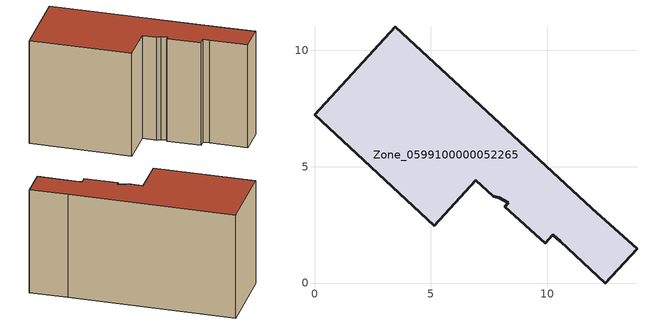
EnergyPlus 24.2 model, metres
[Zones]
Zone_0599100000052265
 floor ground (C_G): 7.93,3.67 7.68,3.73 6.92,4.41 5.14,2.47 0,7.23 3.46,11 11.91,3.21 13.85,1.47 12.48,0 10.56,1.79 10.23,2.07 9.91,1.7 8.17,3.28 8.32,3.44 z0
 wall outside (C_F): 11.91,3.21 3.46,11 0,7.23 5.14,2.47 6.92,4.41 7.68,3.73 7.93,3.67 8.32,3.44 8.17,3.28 9.91,1.7 10.23,2.07 10.56,1.79 12.48,0 13.85,1.47 11.91,3.21 z0:7.63
 roof outside (C_R): 7.68,3.73 7.93,3.67 8.32,3.44 8.17,3.28 9.91,1.7 10.23,2.07 10.56,1.79 12.48,0 13.85,1.47 11.91,3.21 3.46,11 0,7.23 5.14,2.47 6.92,4.41 z7.63
[BUILDING]
Pand.0599100000052265: North Axis=0; Terrain=City; Loads Convergence Tolerance Value=0.04; Temperature Convergence Tolerance Value=0.4; Solar Distribution=FullExterior; Maximum Number of Warmup Days=25; Minimum Number of Warmup Days=1
[Site:Location]
Rotterdam.The.Hague.AP_ZH_NLD Design_Conditions: Latitude=51.96; Longitude=4.45; Time Zone=1; Elevation=-4.5
[SITE:GROUNDTEMPERATURE:BUILDINGSURFACE]
18, 18, 18, 18, 18, 18, 18, 18, 18, 18, 18, 18
[MATERIAL] Thermal Absorptance=0.9; Solar Absorptance=0.7; Visible Absorptance=0.7
Name | Roughness | Thickness | Conductivity | Density | Specific Heat
G.TI.1946 | MediumSmooth | 0.15 | 1 | 540 | 1210
F.TI.1946 | Rough | 0.3 | 0.857143 | 1920 | 840
R.TI.1946 | MediumRough | 0.2 | 0.1 | 1500 | 1000
[CONSTRUCTION]
C_G: G.TI.1946
C_F: F.TI.1946
C_R: R.TI.1946
[ZONE]
Zone_0599100000052265: Type=1; Multiplier=1; Ceiling Height=Autocalculate; Volume=Autocalculate; Floor Area=autocalculate; Part of Total Floor Area=Yes
[ZONEINFILTRATION:DESIGNFLOWRATE]
Infil_Zone_0599100000052265: Zone or ZoneList or Space or SpaceList=Zone_0599100000052265; Schedule=AlwaysOn; Design Flow Rate Calculation Method=Flow/Area; Flow Rate per Floor Area=0.003; Constant Term Coefficient=1; Temperature Term Coefficient=0; Velocity Term Coefficient=0; Velocity Squared Term Coefficient=0
[HVACTEMPLATE:ZONE:IDEALLOADSAIRSYSTEM]
Zone_0599100000052265: Maximum Heating Supply Air Temperature=50; Minimum Cooling Supply Air Temperature=13; Maximum Heating Supply Air Humidity Ratio=0.0156; Minimum Cooling Supply Air Humidity Ratio=0.0077; Heating Limit=NoLimit; Cooling Limit=NoLimit; Dehumidification Control Type=ConstantSensibleHeatRatio; Cooling Sensible Heat Ratio=0.7; Dehumidification Setpoint=60; Humidification Control Type=None; Humidification Setpoint=30; Outdoor Air Method=None; Outdoor Air Flow Rate per Person=0.00944; Outdoor Air Flow Rate per Zone Floor Area=0; Outdoor Air Flow Rate per Zone=0; Demand Controlled Ventilation Type=None; Outdoor Air Economizer Type=NoEconomizer; Heat Recovery Type=None; Sensible Heat Recovery Effectiveness=0.7; Latent Heat Recovery Effectiveness=0.65
[ZONECONTROL:THERMOSTAT]
ThermostatControl_Zone_0599100000052265: Zone or ZoneList=Zone_0599100000052265; Control Type Schedule=DualSetpointControlType; Control 1=Thermostat_Zone_0599100000052265; Temperature Difference Between Cutout And Setpoint=0
[THERMOSTATSETPOINT:DUALSETPOINT]
Thermostat_Zone_0599100000052265: Heating Setpoint Temperature Schedule=HeatingSetpoint_Zone_0599100000052265; Cooling Setpoint Temperature Schedule=CoolingSetpoint_Zone_0599100000052265
[SCHEDULE:COMPACT]
HeatingSetpoint_Zone_0599100000052265: Through: 12/31, For: AllDays, Until: 24:00, 21
CoolingSetpoint_Zone_0599100000052265: Through: 12/31, For: AllDays, Until: 24:00, 24
DualSetpointControlType: Through: 12/31, For: AllDays, Until: 24:00, 4
AlwaysOn: Through: 12/31, For: AllDays, Until: 24:00, 1
